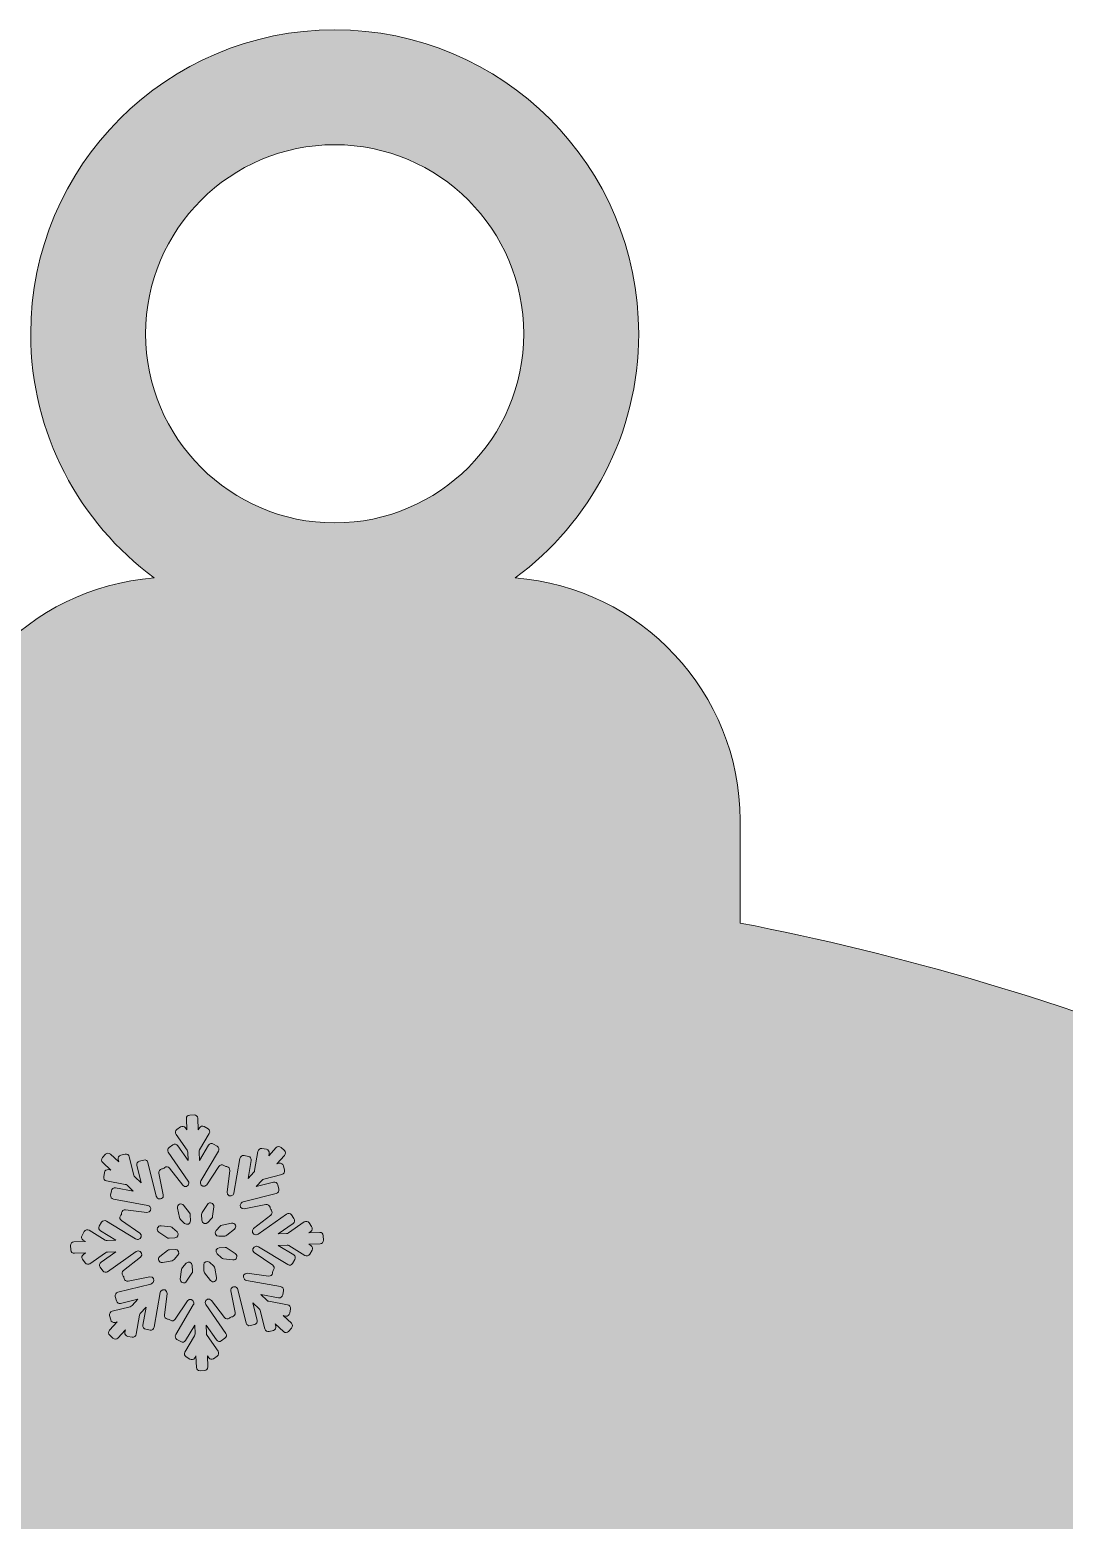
# Model space of a CAD drawing. Header units: millimetres. Extents: x 34 to 236, y -119 to -9.
# Drawn here: x 190.52 to 212.9, y -41.21 to -8.95 of the extents above; entities that cross this region are included whole.
import ezdxf

# ---------------------------------------------------------------- set-up
doc = ezdxf.new("R2010")
doc.units = ezdxf.units.MM
doc.header["$MEASUREMENT"] = 0
doc.layers.add('engraving', color=7, linetype='Continuous')
doc.layers.add('Layer 1', color=7, linetype='Continuous')

msp = doc.modelspace()

# ---------------------------------------------------------------- hatches: boundary and pattern name
at = {"layer": 'Layer 1'}
h = msp.add_hatch(color=2, dxfattribs=at)
h.dxf.hatch_style = 2
edge = h.paths.add_edge_path()
edge.add_spline(control_points=[(197.497, -92.512), (191.491, -92.512), (186.833, -90.51), (183.526, -86.507), (180.218, -82.504), (178.565, -77.807), (178.565, -72.416), (178.565, -67.026), (180.218, -62.368), (183.526, -58.444), (186.833, -54.52), (191.491, -52.557), (197.497, -52.557), (204.808, -52.557), (211.706, -56.41), (218.192, -64.114), (218.192, -64.114), (235.688, -44.397), (235.688, -44.397), (229.638, -38.435), (223.251, -34.115), (216.527, -31.439), (212.908, -29.998), (209.363, -28.949), (205.889, -28.284), (205.889, -28.284), (205.889, -26.056), (205.889, -26.056), (205.889, -23.296), (203.734, -21.019), (201.025, -20.813), (202.642, -19.614), (203.696, -17.697), (203.696, -15.529), (203.696, -11.896), (200.75, -8.95), (197.116, -8.95), (193.483, -8.95), (190.537, -11.896), (190.537, -15.529), (190.537, -17.697), (191.59, -19.614), (193.208, -20.813), (190.499, -21.019), (188.344, -23.296), (188.344, -26.056), (188.344, -26.056), (188.344, -27.991), (188.344, -27.991), (177.785, -29.407), (168.834, -33.484), (161.493, -40.226), (152.201, -48.762), (147.555, -59.623), (147.555, -72.811), (147.555, -86.334), (152.114, -97.405), (161.232, -106.023), (170.35, -114.642), (181.916, -118.95), (195.93, -118.95), (203.764, -118.95), (211.108, -117.231), (217.963, -113.794), (224.818, -110.356), (230.726, -105.894), (235.688, -100.411), (235.688, -100.411), (218.192, -82.809), (218.192, -82.809), (211.358, -89.278), (204.46, -92.512), (197.497, -92.512)], knot_values=[0, 0, 0, 0, 1, 1, 1, 2, 2, 2, 3, 3, 3, 4, 4, 4, 5, 5, 5, 6, 6, 6, 7, 7, 7, 8, 8, 8, 9, 9, 9, 10, 10, 10, 11, 11, 11, 12, 12, 12, 13, 13, 13, 14, 14, 14, 15, 15, 15, 16, 16, 16, 17, 17, 17, 18, 18, 18, 19, 19, 19, 20, 20, 20, 21, 21, 21, 22, 22, 22, 23, 23, 23, 24, 24, 24, 24], degree=3, periodic=1)
edge = h.paths.add_edge_path()
edge.add_spline(control_points=[(193.024, -15.529), (193.024, -13.273), (194.86, -11.437), (197.116, -11.437), (199.373, -11.437), (201.209, -13.273), (201.209, -15.529), (201.209, -17.786), (199.373, -19.622), (197.116, -19.622), (194.86, -19.622), (193.024, -17.786), (193.024, -15.529)], knot_values=[0, 0, 0, 0, 1, 1, 1, 2, 2, 2, 3, 3, 3, 4, 4, 4, 4], degree=3, periodic=1)

# ---------------------------------------------------------------- linework, layer by layer
at = {"layer": 'engraving', "lineweight": 0}
for points, knots in [([(196.87, -35.051), (196.868, -35.009), (196.833, -34.977), (196.792, -34.979), (196.792, -34.979), (196.553, -34.988), (196.553, -34.988), (196.553, -34.988), (196.597, -34.957), (196.597, -34.957), (196.631, -34.933), (196.639, -34.887), (196.616, -34.853), (196.616, -34.853), (196.56, -34.772), (196.56, -34.772), (196.536, -34.738), (196.489, -34.729), (196.455, -34.754), (196.455, -34.754), (196.116, -34.993), (196.116, -34.993), (196.104, -35.001), (196.09, -35.006), (196.076, -35.007), (196.076, -35.007), (195.893, -35.014), (195.893, -35.014), (195.893, -35.014), (196.215, -34.786), (196.215, -34.786), (196.249, -34.762), (196.257, -34.716), (196.234, -34.682), (196.234, -34.682), (196.178, -34.601), (196.178, -34.601), (196.154, -34.567), (196.107, -34.559), (196.073, -34.583), (196.073, -34.583), (195.456, -35.018), (195.456, -35.018), (195.444, -35.027), (195.43, -35.032), (195.415, -35.032), (195.415, -35.032), (195.412, -35.032), (195.412, -35.032), (195.339, -35.035), (195.305, -34.943), (195.362, -34.898), (195.362, -34.898), (195.732, -34.607), (195.732, -34.607), (195.765, -34.581), (195.771, -34.535), (195.745, -34.502), (195.745, -34.502), (195.734, -34.486), (195.734, -34.486), (195.727, -34.477), (195.722, -34.467), (195.719, -34.455), (195.719, -34.455), (195.716, -34.436), (195.716, -34.436), (195.708, -34.396), (195.668, -34.369), (195.627, -34.377), (195.627, -34.377), (195.16, -34.47), (195.16, -34.47), (195.089, -34.484), (195.041, -34.4), (195.09, -34.346), (195.09, -34.346), (195.098, -34.337), (195.098, -34.337), (195.108, -34.327), (195.121, -34.319), (195.135, -34.315), (195.135, -34.315), (195.851, -34.135), (195.851, -34.135), (195.892, -34.125), (195.916, -34.085), (195.906, -34.045), (195.906, -34.045), (195.882, -33.949), (195.882, -33.949), (195.872, -33.909), (195.832, -33.884), (195.791, -33.894), (195.791, -33.894), (195.416, -33.988), (195.416, -33.988), (195.416, -33.988), (195.545, -33.847), (195.545, -33.847), (195.555, -33.836), (195.568, -33.828), (195.582, -33.825), (195.582, -33.825), (195.975, -33.726), (195.975, -33.726), (196.015, -33.716), (196.04, -33.675), (196.03, -33.635), (196.03, -33.635), (196.006, -33.54), (196.006, -33.54), (195.996, -33.5), (195.955, -33.475), (195.915, -33.485), (195.915, -33.485), (195.864, -33.498), (195.864, -33.498), (195.864, -33.498), (196.032, -33.314), (196.032, -33.314), (196.06, -33.283), (196.058, -33.236), (196.028, -33.208), (196.028, -33.208), (195.957, -33.141), (195.957, -33.141), (195.926, -33.113), (195.878, -33.115), (195.85, -33.146), (195.85, -33.146), (195.689, -33.322), (195.689, -33.322), (195.689, -33.322), (195.698, -33.269), (195.698, -33.269), (195.705, -33.228), (195.678, -33.19), (195.638, -33.182), (195.638, -33.182), (195.542, -33.165), (195.542, -33.165), (195.501, -33.158), (195.462, -33.185), (195.455, -33.226), (195.455, -33.226), (195.383, -33.64), (195.383, -33.64), (195.381, -33.654), (195.374, -33.667), (195.365, -33.677), (195.365, -33.677), (195.241, -33.812), (195.241, -33.812), (195.241, -33.812), (195.309, -33.422), (195.309, -33.422), (195.316, -33.381), (195.289, -33.342), (195.249, -33.335), (195.249, -33.335), (195.154, -33.318), (195.154, -33.318), (195.113, -33.31), (195.073, -33.337), (195.066, -33.379), (195.066, -33.379), (194.935, -34.13), (194.935, -34.13), (194.933, -34.144), (194.927, -34.157), (194.917, -34.168), (194.917, -34.168), (194.917, -34.168), (194.917, -34.168), (194.868, -34.222), (194.778, -34.181), (194.787, -34.108), (194.787, -34.108), (194.844, -33.64), (194.844, -33.64), (194.849, -33.599), (194.82, -33.562), (194.779, -33.556), (194.779, -33.556), (194.761, -33.554), (194.761, -33.554), (194.749, -33.553), (194.738, -33.548), (194.728, -33.542), (194.728, -33.542), (194.713, -33.532), (194.713, -33.532), (194.678, -33.508), (194.631, -33.517), (194.608, -33.552), (194.608, -33.552), (194.346, -33.949), (194.346, -33.949), (194.306, -34.01), (194.211, -33.984), (194.208, -33.911), (194.208, -33.911), (194.208, -33.903), (194.208, -33.903), (194.207, -33.888), (194.211, -33.874), (194.218, -33.861), (194.218, -33.861), (194.599, -33.22), (194.599, -33.22), (194.62, -33.185), (194.608, -33.139), (194.573, -33.117), (194.573, -33.117), (194.49, -33.067), (194.49, -33.067), (194.454, -33.045), (194.408, -33.057), (194.386, -33.093), (194.386, -33.093), (194.188, -33.426), (194.188, -33.426), (194.188, -33.426), (194.181, -33.234), (194.181, -33.234), (194.18, -33.22), (194.184, -33.206), (194.191, -33.193), (194.191, -33.193), (194.4, -32.841), (194.4, -32.841), (194.421, -32.806), (194.41, -32.76), (194.374, -32.739), (194.374, -32.739), (194.291, -32.688), (194.291, -32.688), (194.256, -32.666), (194.209, -32.678), (194.188, -32.714), (194.188, -32.714), (194.161, -32.758), (194.161, -32.758), (194.161, -32.758), (194.151, -32.509), (194.151, -32.509), (194.15, -32.468), (194.115, -32.435), (194.073, -32.437), (194.073, -32.437), (193.977, -32.441), (193.977, -32.441), (193.935, -32.442), (193.903, -32.477), (193.905, -32.519), (193.905, -32.519), (193.914, -32.759), (193.914, -32.759), (193.914, -32.759), (193.885, -32.717), (193.885, -32.717), (193.861, -32.683), (193.814, -32.674), (193.78, -32.698), (193.78, -32.698), (193.701, -32.754), (193.701, -32.754), (193.667, -32.778), (193.659, -32.824), (193.682, -32.858), (193.682, -32.858), (193.921, -33.203), (193.921, -33.203), (193.929, -33.215), (193.934, -33.229), (193.934, -33.243), (193.934, -33.243), (193.942, -33.427), (193.942, -33.427), (193.942, -33.427), (193.718, -33.103), (193.718, -33.103), (193.694, -33.069), (193.646, -33.06), (193.612, -33.084), (193.612, -33.084), (193.533, -33.14), (193.533, -33.14), (193.499, -33.164), (193.491, -33.211), (193.515, -33.245), (193.515, -33.245), (193.948, -33.871), (193.948, -33.871), (193.956, -33.883), (193.961, -33.897), (193.961, -33.911), (193.961, -33.911), (193.961, -33.912), (193.961, -33.912), (193.964, -33.986), (193.871, -34.019), (193.827, -33.961), (193.827, -33.961), (193.542, -33.591), (193.542, -33.591), (193.516, -33.558), (193.469, -33.552), (193.436, -33.578), (193.436, -33.578), (193.422, -33.589), (193.422, -33.589), (193.412, -33.596), (193.401, -33.601), (193.39, -33.604), (193.39, -33.604), (193.372, -33.607), (193.372, -33.607), (193.332, -33.615), (193.305, -33.655), (193.313, -33.695), (193.313, -33.695), (193.406, -34.167), (193.406, -34.167), (193.42, -34.239), (193.334, -34.286), (193.281, -34.236), (193.281, -34.236), (193.277, -34.232), (193.277, -34.232), (193.266, -34.222), (193.258, -34.209), (193.255, -34.195), (193.255, -34.195), (193.075, -33.469), (193.075, -33.469), (193.065, -33.428), (193.024, -33.404), (192.984, -33.414), (192.984, -33.414), (192.89, -33.437), (192.89, -33.437), (192.85, -33.447), (192.826, -33.488), (192.836, -33.528), (192.836, -33.528), (192.93, -33.908), (192.93, -33.908), (192.93, -33.908), (192.791, -33.778), (192.791, -33.778), (192.78, -33.768), (192.772, -33.755), (192.769, -33.741), (192.769, -33.741), (192.67, -33.342), (192.67, -33.342), (192.66, -33.302), (192.619, -33.277), (192.579, -33.287), (192.579, -33.287), (192.486, -33.311), (192.486, -33.311), (192.445, -33.321), (192.421, -33.362), (192.431, -33.402), (192.431, -33.402), (192.444, -33.453), (192.444, -33.453), (192.444, -33.453), (192.263, -33.285), (192.263, -33.285), (192.233, -33.256), (192.185, -33.258), (192.156, -33.289), (192.156, -33.289), (192.091, -33.361), (192.091, -33.361), (192.063, -33.391), (192.065, -33.438), (192.095, -33.466), (192.095, -33.466), (192.271, -33.631), (192.271, -33.631), (192.271, -33.631), (192.22, -33.622), (192.22, -33.622), (192.179, -33.615), (192.14, -33.642), (192.133, -33.683), (192.133, -33.683), (192.116, -33.78), (192.116, -33.78), (192.109, -33.82), (192.136, -33.859), (192.176, -33.866), (192.176, -33.866), (192.584, -33.94), (192.584, -33.94), (192.599, -33.943), (192.612, -33.949), (192.622, -33.959), (192.622, -33.959), (192.757, -34.086), (192.757, -34.086), (192.757, -34.086), (192.372, -34.016), (192.372, -34.016), (192.33, -34.008), (192.291, -34.036), (192.284, -34.077), (192.284, -34.077), (192.267, -34.174), (192.267, -34.174), (192.26, -34.214), (192.287, -34.253), (192.328, -34.26), (192.328, -34.26), (193.07, -34.395), (193.07, -34.395), (193.085, -34.397), (193.098, -34.404), (193.108, -34.414), (193.108, -34.414), (193.112, -34.417), (193.112, -34.417), (193.165, -34.467), (193.123, -34.556), (193.051, -34.546), (193.051, -34.546), (192.588, -34.488), (192.588, -34.488), (192.547, -34.482), (192.509, -34.512), (192.504, -34.553), (192.504, -34.553), (192.502, -34.572), (192.502, -34.572), (192.501, -34.584), (192.497, -34.595), (192.49, -34.604), (192.49, -34.604), (192.48, -34.62), (192.48, -34.62), (192.457, -34.655), (192.466, -34.701), (192.5, -34.724), (192.5, -34.724), (192.899, -34.994), (192.899, -34.994), (192.959, -35.035), (192.932, -35.129), (192.859, -35.131), (192.859, -35.131), (192.85, -35.132), (192.85, -35.132), (192.835, -35.132), (192.821, -35.128), (192.808, -35.121), (192.808, -35.121), (192.174, -34.735), (192.174, -34.735), (192.139, -34.713), (192.092, -34.725), (192.071, -34.761), (192.071, -34.761), (192.021, -34.845), (192.021, -34.845), (192, -34.88), (192.011, -34.926), (192.047, -34.947), (192.047, -34.947), (192.379, -35.15), (192.379, -35.15), (192.379, -35.15), (192.19, -35.157), (192.19, -35.157), (192.175, -35.158), (192.16, -35.154), (192.148, -35.146), (192.148, -35.146), (191.801, -34.935), (191.801, -34.935), (191.765, -34.913), (191.718, -34.925), (191.697, -34.961), (191.697, -34.961), (191.647, -35.045), (191.647, -35.045), (191.626, -35.08), (191.638, -35.126), (191.673, -35.147), (191.673, -35.147), (191.719, -35.176), (191.719, -35.176), (191.719, -35.176), (191.472, -35.185), (191.472, -35.185), (191.431, -35.187), (191.398, -35.222), (191.4, -35.263), (191.4, -35.263), (191.404, -35.361), (191.404, -35.361), (191.406, -35.403), (191.441, -35.435), (191.482, -35.433), (191.482, -35.433), (191.721, -35.424), (191.721, -35.424), (191.721, -35.424), (191.677, -35.456), (191.677, -35.456), (191.643, -35.479), (191.635, -35.526), (191.658, -35.56), (191.658, -35.56), (191.714, -35.64), (191.714, -35.64), (191.738, -35.674), (191.785, -35.683), (191.819, -35.659), (191.819, -35.659), (192.158, -35.419), (192.158, -35.419), (192.17, -35.411), (192.184, -35.406), (192.199, -35.406), (192.199, -35.406), (192.381, -35.399), (192.381, -35.399), (192.381, -35.399), (192.059, -35.626), (192.059, -35.626), (192.025, -35.65), (192.017, -35.696), (192.041, -35.73), (192.041, -35.73), (192.096, -35.811), (192.096, -35.811), (192.12, -35.845), (192.167, -35.854), (192.201, -35.83), (192.201, -35.83), (192.818, -35.394), (192.818, -35.394), (192.83, -35.385), (192.844, -35.381), (192.859, -35.38), (192.859, -35.38), (192.862, -35.38), (192.862, -35.38), (192.935, -35.377), (192.969, -35.469), (192.912, -35.514), (192.912, -35.514), (192.542, -35.805), (192.542, -35.805), (192.509, -35.831), (192.504, -35.878), (192.529, -35.91), (192.529, -35.91), (192.541, -35.926), (192.541, -35.926), (192.548, -35.935), (192.552, -35.946), (192.555, -35.957), (192.555, -35.957), (192.558, -35.976), (192.558, -35.976), (192.566, -36.017), (192.606, -36.043), (192.647, -36.035), (192.647, -36.035), (193.114, -35.942), (193.114, -35.942), (193.185, -35.928), (193.233, -36.013), (193.184, -36.066), (193.184, -36.066), (193.176, -36.075), (193.176, -36.075), (193.167, -36.086), (193.154, -36.093), (193.139, -36.097), (193.139, -36.097), (192.423, -36.277), (192.423, -36.277), (192.383, -36.287), (192.358, -36.328), (192.368, -36.368), (192.368, -36.368), (192.392, -36.463), (192.392, -36.463), (192.402, -36.503), (192.442, -36.528), (192.483, -36.518), (192.483, -36.518), (192.858, -36.424), (192.858, -36.424), (192.858, -36.424), (192.729, -36.565), (192.729, -36.565), (192.719, -36.576), (192.706, -36.584), (192.692, -36.588), (192.692, -36.588), (192.299, -36.686), (192.299, -36.686), (192.259, -36.696), (192.234, -36.737), (192.244, -36.777), (192.244, -36.777), (192.268, -36.872), (192.268, -36.872), (192.278, -36.913), (192.319, -36.937), (192.359, -36.927), (192.359, -36.927), (192.41, -36.914), (192.41, -36.914), (192.41, -36.914), (192.242, -37.099), (192.242, -37.099), (192.214, -37.129), (192.216, -37.176), (192.246, -37.204), (192.246, -37.204), (192.317, -37.271), (192.317, -37.271), (192.348, -37.299), (192.396, -37.297), (192.424, -37.267), (192.424, -37.267), (192.585, -37.09), (192.585, -37.09), (192.585, -37.09), (192.576, -37.143), (192.576, -37.143), (192.569, -37.184), (192.596, -37.223), (192.637, -37.23), (192.637, -37.23), (192.732, -37.247), (192.732, -37.247), (192.773, -37.255), (192.812, -37.227), (192.819, -37.186), (192.819, -37.186), (192.891, -36.773), (192.891, -36.773), (192.893, -36.759), (192.9, -36.745), (192.909, -36.735), (192.909, -36.735), (193.033, -36.6), (193.033, -36.6), (193.033, -36.6), (192.965, -36.991), (192.965, -36.991), (192.958, -37.031), (192.985, -37.07), (193.025, -37.078), (193.025, -37.078), (193.12, -37.095), (193.12, -37.095), (193.161, -37.102), (193.201, -37.075), (193.208, -37.034), (193.208, -37.034), (193.339, -36.282), (193.339, -36.282), (193.341, -36.268), (193.348, -36.255), (193.357, -36.244), (193.357, -36.244), (193.357, -36.244), (193.357, -36.244), (193.406, -36.19), (193.496, -36.231), (193.487, -36.304), (193.487, -36.304), (193.43, -36.772), (193.43, -36.772), (193.425, -36.813), (193.454, -36.851), (193.495, -36.856), (193.495, -36.856), (193.513, -36.858), (193.513, -36.858), (193.525, -36.86), (193.536, -36.864), (193.546, -36.87), (193.546, -36.87), (193.561, -36.881), (193.561, -36.881), (193.596, -36.904), (193.643, -36.895), (193.666, -36.86), (193.666, -36.86), (193.928, -36.463), (193.928, -36.463), (193.968, -36.402), (194.063, -36.428), (194.066, -36.501), (194.066, -36.501), (194.066, -36.51), (194.066, -36.51), (194.067, -36.524), (194.063, -36.539), (194.056, -36.551), (194.056, -36.551), (193.675, -37.192), (193.675, -37.192), (193.654, -37.228), (193.666, -37.274), (193.701, -37.295), (193.701, -37.295), (193.784, -37.345), (193.784, -37.345), (193.82, -37.367), (193.866, -37.356), (193.888, -37.32), (193.888, -37.32), (194.086, -36.986), (194.086, -36.986), (194.086, -36.986), (194.093, -37.178), (194.093, -37.178), (194.094, -37.192), (194.09, -37.207), (194.083, -37.219), (194.083, -37.219), (193.874, -37.571), (193.874, -37.571), (193.853, -37.607), (193.865, -37.652), (193.9, -37.674), (193.9, -37.674), (193.983, -37.724), (193.983, -37.724), (194.018, -37.746), (194.065, -37.734), (194.086, -37.698), (194.086, -37.698), (194.113, -37.654), (194.113, -37.654), (194.113, -37.654), (194.123, -37.903), (194.123, -37.903), (194.124, -37.945), (194.159, -37.977), (194.201, -37.975), (194.201, -37.975), (194.297, -37.972), (194.297, -37.972), (194.339, -37.97), (194.371, -37.935), (194.369, -37.893), (194.369, -37.893), (194.36, -37.653), (194.36, -37.653), (194.36, -37.653), (194.389, -37.695), (194.389, -37.695), (194.413, -37.73), (194.46, -37.738), (194.494, -37.714), (194.494, -37.714), (194.573, -37.658), (194.573, -37.658), (194.607, -37.634), (194.615, -37.588), (194.592, -37.554), (194.592, -37.554), (194.353, -37.209), (194.353, -37.209), (194.345, -37.197), (194.341, -37.184), (194.34, -37.169), (194.34, -37.169), (194.332, -36.985), (194.332, -36.985), (194.332, -36.985), (194.557, -37.309), (194.557, -37.309), (194.58, -37.343), (194.628, -37.352), (194.662, -37.328), (194.662, -37.328), (194.741, -37.272), (194.741, -37.272), (194.775, -37.248), (194.783, -37.202), (194.759, -37.168), (194.759, -37.168), (194.326, -36.541), (194.326, -36.541), (194.318, -36.529), (194.314, -36.515), (194.313, -36.501), (194.313, -36.501), (194.313, -36.5), (194.313, -36.5), (194.31, -36.427), (194.403, -36.393), (194.448, -36.451), (194.448, -36.451), (194.732, -36.821), (194.732, -36.821), (194.758, -36.854), (194.806, -36.86), (194.838, -36.834), (194.838, -36.834), (194.852, -36.823), (194.852, -36.823), (194.862, -36.816), (194.873, -36.811), (194.884, -36.809), (194.884, -36.809), (194.902, -36.805), (194.902, -36.805), (194.942, -36.797), (194.969, -36.757), (194.961, -36.717), (194.961, -36.717), (194.868, -36.245), (194.868, -36.245), (194.854, -36.174), (194.94, -36.126), (194.993, -36.176), (194.993, -36.176), (194.998, -36.18), (194.998, -36.18), (195.008, -36.19), (195.016, -36.203), (195.019, -36.217), (195.019, -36.217), (195.199, -36.944), (195.199, -36.944), (195.209, -36.984), (195.25, -37.009), (195.29, -36.998), (195.29, -36.998), (195.384, -36.975), (195.384, -36.975), (195.424, -36.965), (195.448, -36.924), (195.438, -36.884), (195.438, -36.884), (195.344, -36.504), (195.344, -36.504), (195.344, -36.504), (195.483, -36.634), (195.483, -36.634), (195.494, -36.644), (195.502, -36.657), (195.505, -36.671), (195.505, -36.671), (195.604, -37.07), (195.604, -37.07), (195.614, -37.11), (195.655, -37.135), (195.695, -37.125), (195.695, -37.125), (195.789, -37.101), (195.789, -37.101), (195.829, -37.091), (195.853, -37.051), (195.843, -37.01), (195.843, -37.01), (195.83, -36.959), (195.83, -36.959), (195.83, -36.959), (196.011, -37.128), (196.011, -37.128), (196.041, -37.156), (196.09, -37.154), (196.118, -37.123), (196.118, -37.123), (196.183, -37.052), (196.183, -37.052), (196.211, -37.021), (196.209, -36.974), (196.179, -36.946), (196.179, -36.946), (196.003, -36.781), (196.003, -36.781), (196.003, -36.781), (196.054, -36.79), (196.054, -36.79), (196.095, -36.798), (196.134, -36.77), (196.142, -36.729), (196.142, -36.729), (196.158, -36.633), (196.158, -36.633), (196.165, -36.592), (196.138, -36.553), (196.098, -36.546), (196.098, -36.546), (195.69, -36.472), (195.69, -36.472), (195.675, -36.469), (195.662, -36.463), (195.652, -36.453), (195.652, -36.453), (195.517, -36.327), (195.517, -36.327), (195.517, -36.327), (195.903, -36.396), (195.903, -36.396), (195.944, -36.404), (195.983, -36.376), (195.99, -36.335), (195.99, -36.335), (196.007, -36.239), (196.007, -36.239), (196.014, -36.198), (195.987, -36.159), (195.946, -36.152), (195.946, -36.152), (195.204, -36.018), (195.204, -36.018), (195.19, -36.015), (195.176, -36.008), (195.166, -35.999), (195.166, -35.999), (195.162, -35.995), (195.162, -35.995), (195.109, -35.945), (195.151, -35.857), (195.223, -35.866), (195.223, -35.866), (195.686, -35.925), (195.686, -35.925), (195.727, -35.93), (195.765, -35.901), (195.77, -35.859), (195.77, -35.859), (195.772, -35.84), (195.772, -35.84), (195.773, -35.829), (195.777, -35.818), (195.784, -35.808), (195.784, -35.808), (195.794, -35.792), (195.794, -35.792), (195.817, -35.758), (195.808, -35.711), (195.774, -35.688), (195.774, -35.688), (195.376, -35.418), (195.376, -35.418), (195.315, -35.378), (195.342, -35.284), (195.415, -35.281), (195.415, -35.281), (195.424, -35.281), (195.424, -35.281), (195.439, -35.28), (195.453, -35.284), (195.466, -35.291), (195.466, -35.291), (196.1, -35.677), (196.1, -35.677), (196.135, -35.699), (196.182, -35.688), (196.203, -35.652), (196.203, -35.652), (196.253, -35.568), (196.253, -35.568), (196.274, -35.532), (196.263, -35.487), (196.228, -35.465), (196.228, -35.465), (195.895, -35.262), (195.895, -35.262), (195.895, -35.262), (196.084, -35.255), (196.084, -35.255), (196.099, -35.254), (196.114, -35.258), (196.126, -35.266), (196.126, -35.266), (196.473, -35.477), (196.473, -35.477), (196.509, -35.499), (196.556, -35.487), (196.577, -35.451), (196.577, -35.451), (196.627, -35.367), (196.627, -35.367), (196.648, -35.332), (196.636, -35.286), (196.601, -35.265), (196.601, -35.265), (196.555, -35.237), (196.555, -35.237), (196.555, -35.237), (196.802, -35.227), (196.802, -35.227), (196.843, -35.226), (196.876, -35.191), (196.874, -35.149), (196.874, -35.149), (196.87, -35.051), (196.87, -35.051)], [0, 0, 0, 0, 1, 1, 1, 2, 2, 2, 3, 3, 3, 4, 4, 4, 5, 5, 5, 6, 6, 6, 7, 7, 7, 8, 8, 8, 9, 9, 9, 10, 10, 10, 11, 11, 11, 12, 12, 12, 13, 13, 13, 14, 14, 14, 15, 15, 15, 16, 16, 16, 17, 17, 17, 18, 18, 18, 19, 19, 19, 20, 20, 20, 21, 21, 21, 22, 22, 22, 23, 23, 23, 24, 24, 24, 25, 25, 25, 26, 26, 26, 27, 27, 27, 28, 28, 28, 29, 29, 29, 30, 30, 30, 31, 31, 31, 32, 32, 32, 33, 33, 33, 34, 34, 34, 35, 35, 35, 36, 36, 36, 37, 37, 37, 38, 38, 38, 39, 39, 39, 40, 40, 40, 41, 41, 41, 42, 42, 42, 43, 43, 43, 44, 44, 44, 45, 45, 45, 46, 46, 46, 47, 47, 47, 48, 48, 48, 49, 49, 49, 50, 50, 50, 51, 51, 51, 52, 52, 52, 53, 53, 53, 54, 54, 54, 55, 55, 55, 56, 56, 56, 57, 57, 57, 58, 58, 58, 59, 59, 59, 60, 60, 60, 61, 61, 61, 62, 62, 62, 63, 63, 63, 64, 64, 64, 65, 65, 65, 66, 66, 66, 67, 67, 67, 68, 68, 68, 69, 69, 69, 70, 70, 70, 71, 71, 71, 72, 72, 72, 73, 73, 73, 74, 74, 74, 75, 75, 75, 76, 76, 76, 77, 77, 77, 78, 78, 78, 79, 79, 79, 80, 80, 80, 81, 81, 81, 82, 82, 82, 83, 83, 83, 84, 84, 84, 85, 85, 85, 86, 86, 86, 87, 87, 87, 88, 88, 88, 89, 89, 89, 90, 90, 90, 91, 91, 91, 92, 92, 92, 93, 93, 93, 94, 94, 94, 95, 95, 95, 96, 96, 96, 97, 97, 97, 98, 98, 98, 99, 99, 99, 100, 100, 100, 101, 101, 101, 102, 102, 102, 103, 103, 103, 104, 104, 104, 105, 105, 105, 106, 106, 106, 107, 107, 107, 108, 108, 108, 109, 109, 109, 110, 110, 110, 111, 111, 111, 112, 112, 112, 113, 113, 113, 114, 114, 114, 115, 115, 115, 116, 116, 116, 117, 117, 117, 118, 118, 118, 119, 119, 119, 120, 120, 120, 121, 121, 121, 122, 122, 122, 123, 123, 123, 124, 124, 124, 125, 125, 125, 126, 126, 126, 127, 127, 127, 128, 128, 128, 129, 129, 129, 130, 130, 130, 131, 131, 131, 132, 132, 132, 133, 133, 133, 134, 134, 134, 135, 135, 135, 136, 136, 136, 137, 137, 137, 138, 138, 138, 139, 139, 139, 140, 140, 140, 141, 141, 141, 142, 142, 142, 143, 143, 143, 144, 144, 144, 145, 145, 145, 146, 146, 146, 147, 147, 147, 148, 148, 148, 149, 149, 149, 150, 150, 150, 151, 151, 151, 152, 152, 152, 153, 153, 153, 154, 154, 154, 155, 155, 155, 156, 156, 156, 157, 157, 157, 158, 158, 158, 159, 159, 159, 160, 160, 160, 161, 161, 161, 162, 162, 162, 163, 163, 163, 164, 164, 164, 165, 165, 165, 166, 166, 166, 167, 167, 167, 168, 168, 168, 169, 169, 169, 170, 170, 170, 171, 171, 171, 172, 172, 172, 173, 173, 173, 174, 174, 174, 175, 175, 175, 176, 176, 176, 177, 177, 177, 178, 178, 178, 179, 179, 179, 180, 180, 180, 181, 181, 181, 182, 182, 182, 183, 183, 183, 184, 184, 184, 185, 185, 185, 186, 186, 186, 187, 187, 187, 188, 188, 188, 189, 189, 189, 190, 190, 190, 191, 191, 191, 192, 192, 192, 193, 193, 193, 194, 194, 194, 195, 195, 195, 196, 196, 196, 197, 197, 197, 198, 198, 198, 199, 199, 199, 200, 200, 200, 201, 201, 201, 202, 202, 202, 203, 203, 203, 204, 204, 204, 205, 205, 205, 206, 206, 206, 207, 207, 207, 208, 208, 208, 209, 209, 209, 210, 210, 210, 211, 211, 211, 212, 212, 212, 213, 213, 213, 214, 214, 214, 215, 215, 215, 216, 216, 216, 217, 217, 217, 218, 218, 218, 219, 219, 219, 220, 220, 220, 221, 221, 221, 222, 222, 222, 223, 223, 223, 224, 224, 224, 225, 225, 225, 226, 226, 226, 227, 227, 227, 228, 228, 228, 229, 229, 229, 230, 230, 230, 231, 231, 231, 232, 232, 232, 233, 233, 233, 234, 234, 234, 235, 235, 235, 236, 236, 236, 237, 237, 237, 238, 238, 238, 239, 239, 239, 240, 240, 240, 241, 241, 241, 242, 242, 242, 243, 243, 243, 244, 244, 244, 245, 245, 245, 246, 246, 246, 247, 247, 247, 248, 248, 248, 249, 249, 249, 250, 250, 250, 251, 251, 251, 252, 252, 252, 253, 253, 253, 254, 254, 254, 255, 255, 255, 256, 256, 256, 257, 257, 257, 258, 258, 258, 259, 259, 259, 260, 260, 260, 261, 261, 261, 262, 262, 262, 263, 263, 263, 264, 264, 264, 265, 265, 265, 266, 266, 266, 267, 267, 267, 268, 268, 268, 269, 269, 269, 270, 270, 270, 271, 271, 271, 272, 272, 272, 273, 273, 273, 274, 274, 274, 275, 275, 275, 276, 276, 276, 277, 277, 277, 278, 278, 278, 279, 279, 279, 280, 280, 280, 281, 281, 281, 282, 282, 282, 283, 283, 283, 284, 284, 284, 285, 285, 285, 286, 286, 286, 287, 287, 287, 288, 288, 288, 289, 289, 289, 290, 290, 290, 291, 291, 291, 292, 292, 292, 293, 293, 293, 294, 294, 294, 295, 295, 295, 296, 296, 296, 297, 297, 297, 298, 298, 298, 299, 299, 299, 300, 300, 300, 301, 301, 301, 302, 302, 302, 303, 303, 303, 304, 304, 304, 305, 305, 305, 306, 306, 306, 307, 307, 307, 308, 308, 308, 309, 309, 309, 310, 310, 310, 311, 311, 311, 312, 312, 312, 313, 313, 313, 314, 314, 314, 315, 315, 315, 316, 316, 316, 317, 317, 317, 318, 318, 318, 319, 319, 319, 320, 320, 320, 321, 321, 321, 322, 322, 322, 323, 323, 323, 324, 324, 324, 325, 325, 325, 326, 326, 326, 327, 327, 327, 328, 328, 328, 329, 329, 329, 330, 330, 330, 331, 331, 331, 332, 332, 332, 333, 333, 333, 334, 334, 334, 335, 335, 335, 336, 336, 336, 336]), ([(193.847, -34.393), (193.847, -34.393), (193.973, -34.557), (193.973, -34.557), (193.983, -34.569), (193.988, -34.584), (193.989, -34.6), (193.989, -34.6), (193.994, -34.727), (193.994, -34.727), (193.997, -34.794), (193.917, -34.831), (193.868, -34.785), (193.868, -34.785), (193.777, -34.7), (193.777, -34.7), (193.766, -34.689), (193.758, -34.675), (193.755, -34.66), (193.755, -34.66), (193.714, -34.454), (193.714, -34.454), (193.699, -34.376), (193.799, -34.331), (193.847, -34.393)], [0, 0, 0, 0, 1, 1, 1, 2, 2, 2, 3, 3, 3, 4, 4, 4, 5, 5, 5, 6, 6, 6, 7, 7, 7, 8, 8, 8, 8]), ([(194.241, -34.718), (194.241, -34.718), (194.236, -34.591), (194.236, -34.591), (194.235, -34.575), (194.239, -34.56), (194.248, -34.547), (194.248, -34.547), (194.362, -34.373), (194.362, -34.373), (194.406, -34.307), (194.509, -34.345), (194.5, -34.424), (194.5, -34.424), (194.474, -34.632), (194.474, -34.632), (194.473, -34.648), (194.466, -34.662), (194.455, -34.674), (194.455, -34.674), (194.371, -34.766), (194.371, -34.766), (194.326, -34.815), (194.243, -34.785), (194.241, -34.718)], [0, 0, 0, 0, 1, 1, 1, 2, 2, 2, 3, 3, 3, 4, 4, 4, 5, 5, 5, 6, 6, 6, 7, 7, 7, 8, 8, 8, 8]), ([(193.485, -35.092), (193.485, -35.092), (193.309, -34.973), (193.309, -34.973), (193.243, -34.929), (193.282, -34.826), (193.36, -34.836), (193.36, -34.836), (193.568, -34.862), (193.568, -34.862), (193.583, -34.864), (193.598, -34.871), (193.609, -34.882), (193.609, -34.882), (193.704, -34.971), (193.704, -34.971), (193.753, -35.016), (193.722, -35.098), (193.655, -35.1), (193.655, -35.1), (193.53, -35.105), (193.53, -35.105), (193.514, -35.106), (193.498, -35.101), (193.485, -35.092)], [0, 0, 0, 0, 1, 1, 1, 2, 2, 2, 3, 3, 3, 4, 4, 4, 5, 5, 5, 6, 6, 6, 7, 7, 7, 8, 8, 8, 8]), ([(194.55, -34.938), (194.55, -34.938), (194.636, -34.843), (194.636, -34.843), (194.647, -34.831), (194.661, -34.823), (194.677, -34.82), (194.677, -34.82), (194.883, -34.779), (194.883, -34.779), (194.961, -34.763), (195.007, -34.863), (194.945, -34.911), (194.945, -34.911), (194.778, -35.043), (194.778, -35.043), (194.766, -35.052), (194.751, -35.058), (194.735, -35.059), (194.735, -35.059), (194.608, -35.064), (194.608, -35.064), (194.541, -35.066), (194.505, -34.987), (194.55, -34.938)], [0, 0, 0, 0, 1, 1, 1, 2, 2, 2, 3, 3, 3, 4, 4, 4, 5, 5, 5, 6, 6, 6, 7, 7, 7, 8, 8, 8, 8]), ([(193.724, -35.474), (193.724, -35.474), (193.638, -35.569), (193.638, -35.569), (193.627, -35.581), (193.613, -35.589), (193.597, -35.592), (193.597, -35.592), (193.391, -35.634), (193.391, -35.634), (193.313, -35.649), (193.267, -35.55), (193.329, -35.501), (193.329, -35.501), (193.496, -35.37), (193.496, -35.37), (193.508, -35.36), (193.524, -35.354), (193.539, -35.354), (193.539, -35.354), (193.666, -35.349), (193.666, -35.349), (193.733, -35.346), (193.769, -35.425), (193.724, -35.474)], [0, 0, 0, 0, 1, 1, 1, 2, 2, 2, 3, 3, 3, 4, 4, 4, 5, 5, 5, 6, 6, 6, 7, 7, 7, 8, 8, 8, 8]), ([(194.789, -35.32), (194.789, -35.32), (194.965, -35.439), (194.965, -35.439), (195.031, -35.484), (194.992, -35.586), (194.913, -35.576), (194.913, -35.576), (194.707, -35.55), (194.707, -35.55), (194.691, -35.548), (194.676, -35.541), (194.665, -35.53), (194.665, -35.53), (194.57, -35.442), (194.57, -35.442), (194.521, -35.396), (194.552, -35.314), (194.619, -35.312), (194.619, -35.312), (194.744, -35.307), (194.744, -35.307), (194.76, -35.306), (194.776, -35.311), (194.789, -35.32)], [0, 0, 0, 0, 1, 1, 1, 2, 2, 2, 3, 3, 3, 4, 4, 4, 5, 5, 5, 6, 6, 6, 7, 7, 7, 8, 8, 8, 8]), ([(194.033, -35.694), (194.033, -35.694), (194.038, -35.821), (194.038, -35.821), (194.039, -35.837), (194.035, -35.853), (194.026, -35.866), (194.026, -35.866), (193.912, -36.039), (193.912, -36.039), (193.868, -36.105), (193.765, -36.067), (193.774, -35.989), (193.774, -35.989), (193.8, -35.78), (193.8, -35.78), (193.802, -35.765), (193.808, -35.75), (193.819, -35.739), (193.819, -35.739), (193.903, -35.647), (193.903, -35.647), (193.948, -35.597), (194.031, -35.627), (194.033, -35.694)], [0, 0, 0, 0, 1, 1, 1, 2, 2, 2, 3, 3, 3, 4, 4, 4, 5, 5, 5, 6, 6, 6, 7, 7, 7, 8, 8, 8, 8]), ([(194.427, -36.019), (194.427, -36.019), (194.301, -35.855), (194.301, -35.855), (194.291, -35.843), (194.286, -35.828), (194.285, -35.812), (194.285, -35.812), (194.28, -35.685), (194.28, -35.685), (194.277, -35.618), (194.357, -35.581), (194.406, -35.627), (194.406, -35.627), (194.497, -35.712), (194.497, -35.712), (194.508, -35.723), (194.516, -35.737), (194.519, -35.752), (194.519, -35.752), (194.56, -35.958), (194.56, -35.958), (194.575, -36.036), (194.475, -36.082), (194.427, -36.019)], [0, 0, 0, 0, 1, 1, 1, 2, 2, 2, 3, 3, 3, 4, 4, 4, 5, 5, 5, 6, 6, 6, 7, 7, 7, 8, 8, 8, 8])]:
    msp.add_open_spline(points, degree=3, knots=knots, dxfattribs=at)
at = {"layer": 'Layer 1', "lineweight": 0}
for points, knots in [([(197.497, -92.512), (191.491, -92.512), (186.833, -90.51), (183.526, -86.507), (180.218, -82.504), (178.565, -77.807), (178.565, -72.416), (178.565, -67.026), (180.218, -62.368), (183.526, -58.444), (186.833, -54.52), (191.491, -52.557), (197.497, -52.557), (204.808, -52.557), (211.706, -56.41), (218.192, -64.114), (218.192, -64.114), (235.688, -44.397), (235.688, -44.397), (229.638, -38.435), (223.251, -34.115), (216.527, -31.439), (212.908, -29.998), (209.363, -28.949), (205.889, -28.284), (205.889, -28.284), (205.889, -26.056), (205.889, -26.056), (205.889, -23.296), (203.734, -21.019), (201.025, -20.813), (202.642, -19.614), (203.696, -17.697), (203.696, -15.529), (203.696, -11.896), (200.75, -8.95), (197.116, -8.95), (193.483, -8.95), (190.537, -11.896), (190.537, -15.529), (190.537, -17.697), (191.59, -19.614), (193.208, -20.813), (190.499, -21.019), (188.344, -23.296), (188.344, -26.056), (188.344, -26.056), (188.344, -27.991), (188.344, -27.991), (177.785, -29.407), (168.834, -33.484), (161.493, -40.226), (152.201, -48.762), (147.555, -59.623), (147.555, -72.811), (147.555, -86.334), (152.114, -97.405), (161.232, -106.023), (170.35, -114.642), (181.916, -118.95), (195.93, -118.95), (203.764, -118.95), (211.108, -117.231), (217.963, -113.794), (224.818, -110.356), (230.726, -105.894), (235.688, -100.411), (235.688, -100.411), (218.192, -82.809), (218.192, -82.809), (211.358, -89.278), (204.46, -92.512), (197.497, -92.512)], [0, 0, 0, 0, 1, 1, 1, 2, 2, 2, 3, 3, 3, 4, 4, 4, 5, 5, 5, 6, 6, 6, 7, 7, 7, 8, 8, 8, 9, 9, 9, 10, 10, 10, 11, 11, 11, 12, 12, 12, 13, 13, 13, 14, 14, 14, 15, 15, 15, 16, 16, 16, 17, 17, 17, 18, 18, 18, 19, 19, 19, 20, 20, 20, 21, 21, 21, 22, 22, 22, 23, 23, 23, 24, 24, 24, 24]), ([(193.024, -15.529), (193.024, -13.273), (194.86, -11.437), (197.116, -11.437), (199.373, -11.437), (201.209, -13.273), (201.209, -15.529), (201.209, -17.786), (199.373, -19.622), (197.116, -19.622), (194.86, -19.622), (193.024, -17.786), (193.024, -15.529)], [0, 0, 0, 0, 1, 1, 1, 2, 2, 2, 3, 3, 3, 4, 4, 4, 4])]:
    msp.add_open_spline(points, degree=3, knots=knots, dxfattribs=at)

doc.saveas('drawing.dxf')
